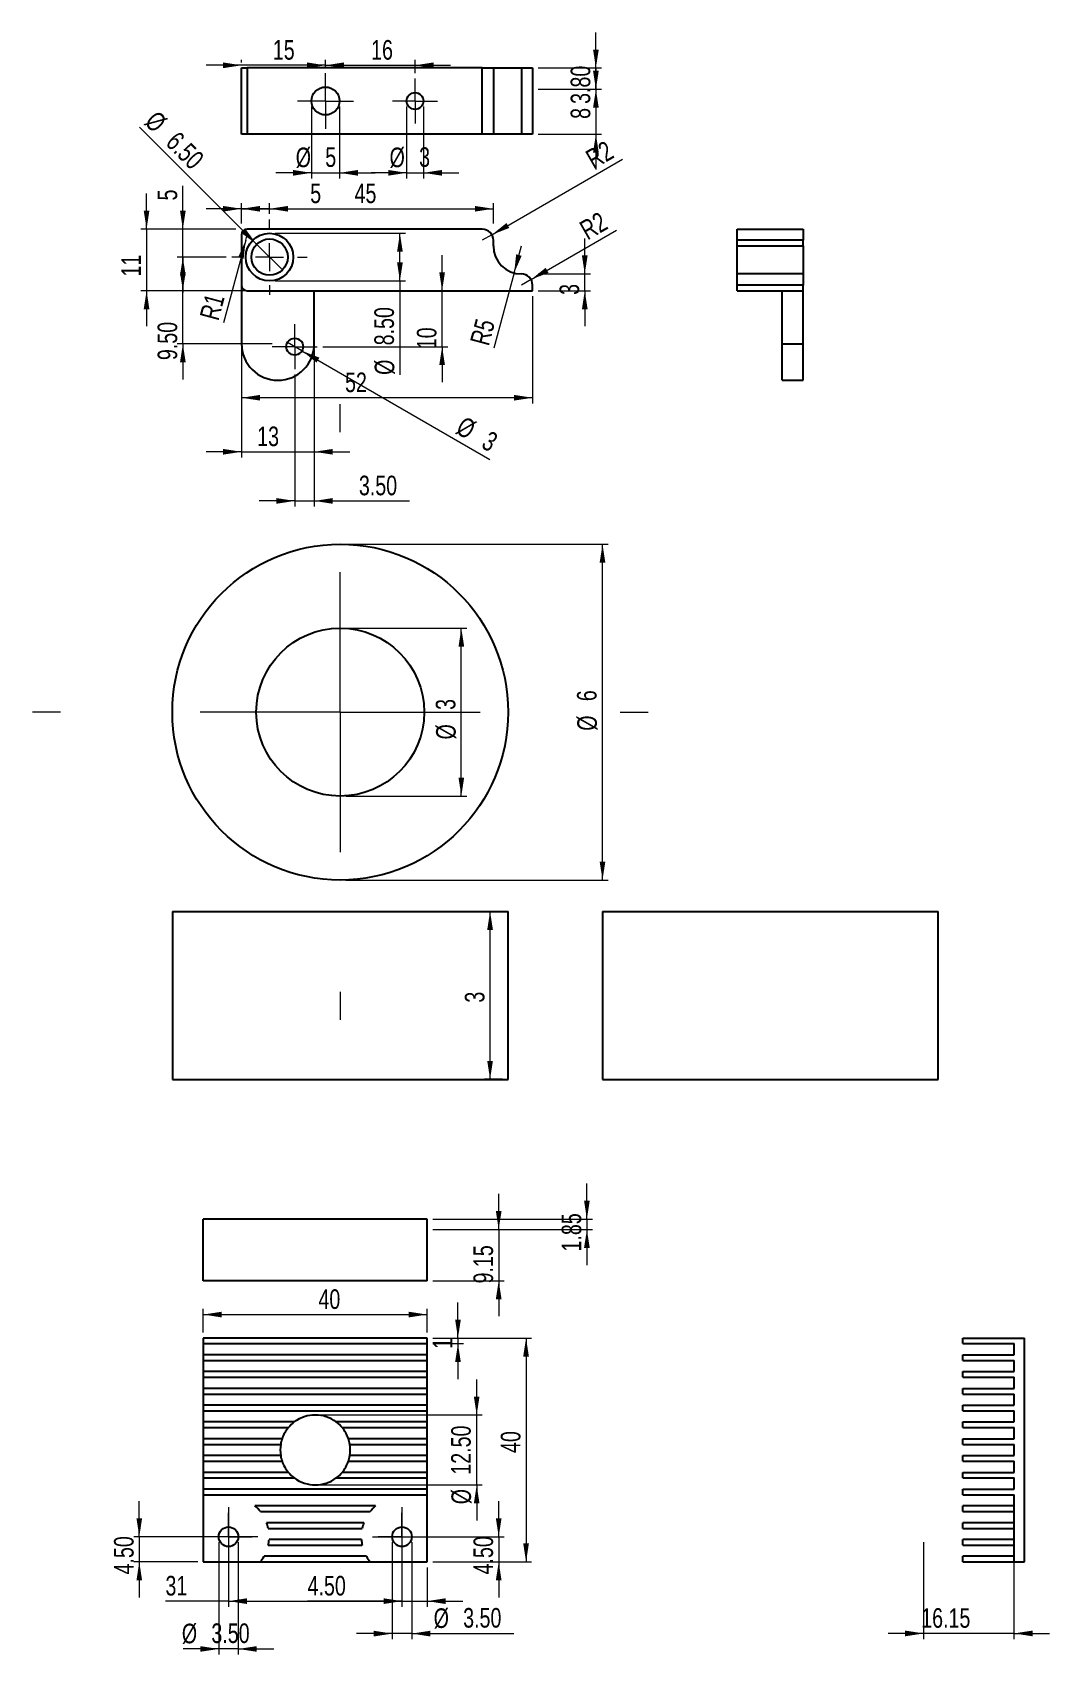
# Model space of a CAD drawing. Header units: millimetres. Extents: x -11 to 171, y 1 to 291.
import ezdxf

# ---------------------------------------------------------------- set-up
doc = ezdxf.new("R2010")
doc.units = ezdxf.units.MM
doc.styles.add('SLDTEXTSTYLE0', font='TXT', dxfattribs={"width": 0.75})
doc.dimstyles.new('SLDDIMSTYLE0', dxfattribs={"dimtxt": 3.5, "dimasz": 3.302, "dimexe": 0, "dimexo": 0.0625, "dimgap": 0.875, "dimtad": 1, "dimrnd": 1e-09, "dimzin": 12, "dimdsep": 46, "dimtxsty": 'SLDTEXTSTYLE0', "dimsah": 1, "dimcen": 0.09, "dimadec": 0, "dimazin": 3, "dimtfac": 1, "dimtofl": 0, "dimtmove": 0, "dimatfit": 3, "dimfxl": 0, "dimfrac": 2, "dimtolj": 1, "dimtzin": 12, "dimarcsym": 0})
doc.dimstyles.new('SLDDIMSTYLE1', dxfattribs={"dimtxt": 3.5, "dimasz": 3.302, "dimexe": 0, "dimexo": 0.0625, "dimgap": 0.875, "dimtad": 1, "dimrnd": 1e-09, "dimzin": 4, "dimdsep": 46, "dimtxsty": 'SLDTEXTSTYLE0', "dimsah": 1, "dimcen": 0.09, "dimadec": 0, "dimazin": 1, "dimtfac": 1, "dimtmove": 0, "dimatfit": 0, "dimfxl": 0, "dimfrac": 2, "dimtolj": 1, "dimtzin": 12, "dimarcsym": 0})
doc.dimstyles.new('SLDDIMSTYLE2', dxfattribs={"dimtxt": 3.5, "dimasz": 3.302, "dimexe": 0, "dimexo": 0.0625, "dimgap": 0.875, "dimtad": 1, "dimrnd": 1e-09, "dimzin": 12, "dimdsep": 46, "dimtxsty": 'SLDTEXTSTYLE0', "dimsah": 1, "dimcen": 0.09, "dimadec": 0, "dimazin": 3, "dimtfac": 1, "dimtmove": 0, "dimatfit": 0, "dimfxl": 0, "dimfrac": 2, "dimtolj": 1, "dimtzin": 12, "dimarcsym": 0})
doc.dimstyles.new('SLDDIMSTYLE3', dxfattribs={"dimtxt": 3.5, "dimasz": 3.302, "dimexe": 0, "dimexo": 0.0625, "dimgap": 0.875, "dimtad": 1, "dimrnd": 1e-09, "dimzin": 12, "dimdsep": 46, "dimtxsty": 'SLDTEXTSTYLE0', "dimblk1": 'NONE', "dimsah": 1, "dimcen": 0, "dimadec": 0, "dimazin": 3, "dimtfac": 1, "dimtmove": 0, "dimatfit": 3, "dimldrblk": 'NONE', "dimfxl": 0, "dimfrac": 2, "dimtolj": 1, "dimtzin": 12, "dimarcsym": 0})
doc.dimstyles.new('SLDDIMSTYLE4', dxfattribs={"dimtxt": 3.5, "dimasz": 3.302, "dimexe": 0, "dimexo": 0.0625, "dimgap": 0.875, "dimtad": 1, "dimrnd": 1e-09, "dimzin": 4, "dimdsep": 46, "dimtxsty": 'SLDTEXTSTYLE0', "dimblk1": 'NONE', "dimsah": 1, "dimcen": 0, "dimadec": 0, "dimazin": 1, "dimtfac": 1, "dimtmove": 0, "dimatfit": 3, "dimldrblk": 'NONE', "dimfxl": 0, "dimfrac": 2, "dimtolj": 1, "dimtzin": 12, "dimarcsym": 0})
doc.dimstyles.new('SLDDIMSTYLE5', dxfattribs={"dimtxt": 3.5, "dimasz": 3.302, "dimexe": 0, "dimexo": 0.0625, "dimgap": 0.875, "dimtad": 1, "dimrnd": 1e-09, "dimzin": 4, "dimdsep": 46, "dimtxsty": 'SLDTEXTSTYLE0', "dimsah": 1, "dimcen": 0.09, "dimadec": 0, "dimazin": 1, "dimtfac": 1, "dimtofl": 0, "dimtmove": 0, "dimatfit": 3, "dimfxl": 0, "dimfrac": 2, "dimtolj": 1, "dimtzin": 12, "dimarcsym": 0})
doc.dimstyles.new('SLDDIMSTYLE6', dxfattribs={"dimtxt": 3.5, "dimasz": 3.302, "dimexe": 0, "dimexo": 0.0625, "dimgap": 0.875, "dimtad": 1, "dimrnd": 1e-09, "dimzin": 12, "dimdsep": 46, "dimtxsty": 'SLDTEXTSTYLE0', "dimsah": 1, "dimcen": 0, "dimadec": 0, "dimazin": 3, "dimtfac": 1, "dimtofl": 0, "dimtmove": 0, "dimatfit": 3, "dimfxl": 0, "dimfrac": 2, "dimtolj": 1, "dimtzin": 12, "dimarcsym": 0})
doc.dimstyles.new('SLDDIMSTYLE7', dxfattribs={"dimtxt": 3.5, "dimasz": 3.302, "dimexe": 0, "dimexo": 0.0625, "dimgap": 0.875, "dimtad": 1, "dimlfac": 0.1, "dimrnd": 1e-09, "dimzin": 12, "dimdsep": 46, "dimtxsty": 'SLDTEXTSTYLE0', "dimsah": 1, "dimcen": 0.09, "dimadec": 0, "dimazin": 3, "dimtfac": 1, "dimtofl": 0, "dimtmove": 0, "dimatfit": 3, "dimfxl": 0, "dimfrac": 2, "dimtolj": 1, "dimtzin": 12, "dimarcsym": 0})

# ---------------------------------------------------------------- blocks, each defined once
blk = doc.blocks.new('_D')
at = {"color": 7, "linetype": 'Continuous', "lineweight": 18}
for p, q in [((19.44, 58.84), (19.44, 63.03)), ((19.44, 62.03), (59.44, 62.03)), ((59.44, 58.84), (59.44, 63.03))]:
    blk.add_line(p, q, dxfattribs=at)
for points in [[(19.44, 62.03), (22.74, 61.52), (22.74, 62.54)], [(59.44, 62.03), (56.14, 62.54), (56.14, 61.52)]]:
    blk.add_solid(points, dxfattribs=at)
at = {"color": 7, "linetype": 'Continuous', "lineweight": 18, "insert": (40.01, 66.54), "char_height": 3.5, "attachment_point": 1, "style": 'SLDTEXTSTYLE0'}
blk.add_mtext('40', dxfattribs=at)
blk = doc.blocks.new('_D_1')
at = {"color": 7, "linetype": 'Continuous', "lineweight": 18}
for p, q in [((60.44, 57.84), (78.11, 57.84)), ((77.11, 57.84), (77.11, 17.84)), ((60.44, 17.84), (78.11, 17.84))]:
    blk.add_line(p, q, dxfattribs=at)
for points in [[(77.11, 57.84), (76.6, 54.53), (77.62, 54.53)], [(77.11, 17.84), (77.62, 21.14), (76.6, 21.14)]]:
    blk.add_solid(points, dxfattribs=at)
at = {"color": 7, "linetype": 'Continuous', "lineweight": 18, "insert": (72.6, 37.3), "char_height": 3.5, "attachment_point": 1, "rotation": 90, "style": 'SLDTEXTSTYLE0'}
blk.add_mtext('40', dxfattribs=at)
blk = doc.blocks.new('_D_2')
at = {"color": 7, "linetype": 'Continuous', "lineweight": 18}
for p, q in [((68.29, 44.09), (68.29, 50.44)), ((40.44, 44.09), (69.29, 44.09)), ((68.29, 31.59), (68.29, 44.09)), ((40.44, 31.59), (69.29, 31.59)), ((68.29, 31.59), (68.29, 25.24))]:
    blk.add_line(p, q, dxfattribs=at)
for points in [[(68.29, 44.09), (68.79, 47.39), (67.78, 47.39)], [(68.29, 31.59), (67.78, 28.28), (68.79, 28.28)]]:
    blk.add_solid(points, dxfattribs=at)
at = {"color": 7, "linetype": 'Continuous', "lineweight": 18, "char_height": 3.5, "attachment_point": 1, "rotation": 90, "style": 'SLDTEXTSTYLE0'}
for s, insert in [('12.50', (63.72, 33.42)), ('%%c', (63.77, 28.14))]:
    blk.add_mtext(s, dxfattribs=dict(at, insert=insert))
blk = doc.blocks.new('_D_3')
at = {"color": 7, "linetype": 'Continuous', "lineweight": 18}
for p, q in [((64.94, 57.84), (64.94, 64.19)), ((60.44, 57.84), (65.94, 57.84)), ((60.44, 56.84), (65.94, 56.84)), ((64.94, 57.84), (64.94, 56.84)), ((64.94, 56.84), (64.94, 50.49))]:
    blk.add_line(p, q, dxfattribs=at)
for points in [[(64.94, 57.84), (65.45, 61.14), (64.43, 61.14)], [(64.94, 56.84), (64.43, 53.53), (65.45, 53.53)]]:
    blk.add_solid(points, dxfattribs=at)
at = {"color": 7, "linetype": 'Continuous', "lineweight": 18, "insert": (60.43, 55.91), "char_height": 3.5, "attachment_point": 1, "rotation": 90, "style": 'SLDTEXTSTYLE0'}
blk.add_mtext('1', dxfattribs=at)
blk = doc.blocks.new('_D_4')
at = {"color": 7, "linetype": 'Continuous', "lineweight": 18}
for p, q in [((53.19, 21.34), (53.19, 4.03)), ((56.69, 21.34), (56.69, 4.03)), ((53.19, 5.03), (46.84, 5.03)), ((56.69, 5.03), (53.19, 5.03)), ((56.69, 5.03), (74.93, 5.03))]:
    blk.add_line(p, q, dxfattribs=at)
for points in [[(53.19, 5.03), (49.89, 5.54), (49.89, 4.52)], [(56.69, 5.03), (59.99, 4.52), (59.99, 5.54)]]:
    blk.add_solid(points, dxfattribs=at)
at = {"color": 7, "linetype": 'Continuous', "lineweight": 18, "char_height": 3.5, "attachment_point": 1, "style": 'SLDTEXTSTYLE0'}
for s, insert in [('%%c', (60.6, 9.54)), ('3.50', (65.87, 9.6))]:
    blk.add_mtext(s, dxfattribs=dict(at, insert=insert))
blk = doc.blocks.new('_D_5')
at = {"color": 7, "linetype": 'Continuous', "lineweight": 18}
for p, q in [((22.19, 21.34), (22.19, 1.29)), ((25.69, 21.34), (25.69, 1.29)), ((22.19, 2.29), (15.84, 2.29)), ((25.69, 2.29), (22.19, 2.29)), ((25.69, 2.29), (32.04, 2.29))]:
    blk.add_line(p, q, dxfattribs=at)
for points in [[(22.19, 2.29), (18.89, 2.79), (18.89, 1.78)], [(25.69, 2.29), (28.99, 1.78), (28.99, 2.79)]]:
    blk.add_solid(points, dxfattribs=at)
at = {"color": 7, "linetype": 'Continuous', "lineweight": 18, "char_height": 3.5, "attachment_point": 1, "style": 'SLDTEXTSTYLE0'}
for s, insert in [('%%c', (15.6, 6.8)), ('3.50', (20.88, 6.85))]:
    blk.add_mtext(s, dxfattribs=dict(at, insert=insert))
blk = doc.blocks.new('_D_6')
at = {"color": 7, "linetype": 'Continuous', "lineweight": 18}
for p, q in [((23.94, 27.59), (23.94, 9.83)), ((54.94, 27.59), (54.94, 9.83)), ((23.94, 10.83), (12.67, 10.83)), ((23.94, 10.83), (54.94, 10.83))]:
    blk.add_line(p, q, dxfattribs=at)
for points in [[(23.94, 10.83), (27.24, 10.32), (27.24, 11.34)], [(54.94, 10.83), (51.64, 11.34), (51.64, 10.32)]]:
    blk.add_solid(points, dxfattribs=at)
at = {"color": 7, "linetype": 'Continuous', "lineweight": 18, "insert": (12.67, 15.34), "char_height": 3.5, "attachment_point": 1, "style": 'SLDTEXTSTYLE0'}
blk.add_mtext('31', dxfattribs=at)
blk = doc.blocks.new('_D_7')
at = {"color": 7, "linetype": 'Continuous', "lineweight": 18}
for p, q in [((54.94, 27.59), (54.94, 9.83)), ((59.44, 16.84), (59.44, 9.83)), ((54.94, 10.83), (38.07, 10.83)), ((54.94, 10.83), (59.44, 10.83)), ((59.44, 10.83), (65.79, 10.83))]:
    blk.add_line(p, q, dxfattribs=at)
for points in [[(54.94, 10.83), (51.64, 11.34), (51.64, 10.32)], [(59.44, 10.83), (62.74, 10.32), (62.74, 11.34)]]:
    blk.add_solid(points, dxfattribs=at)
at = {"color": 7, "linetype": 'Continuous', "lineweight": 18, "insert": (38.07, 15.34), "char_height": 3.5, "attachment_point": 1, "style": 'SLDTEXTSTYLE0'}
blk.add_mtext('4.50', dxfattribs=at)
blk = doc.blocks.new('_D_8')
at = {"color": 7, "linetype": 'Continuous', "lineweight": 18}
for p, q in [((72.22, 22.34), (72.22, 28.69)), ((49.69, 22.34), (73.22, 22.34)), ((72.22, 22.34), (72.22, 17.84)), ((60.44, 17.84), (73.22, 17.84)), ((72.22, 17.84), (72.22, 11.49))]:
    blk.add_line(p, q, dxfattribs=at)
for points in [[(72.22, 22.34), (72.73, 25.64), (71.71, 25.64)], [(72.22, 17.84), (71.71, 14.53), (72.73, 14.53)]]:
    blk.add_solid(points, dxfattribs=at)
at = {"color": 7, "linetype": 'Continuous', "lineweight": 18, "insert": (67.71, 15.6), "char_height": 3.5, "attachment_point": 1, "rotation": 90, "style": 'SLDTEXTSTYLE0'}
blk.add_mtext('4.50', dxfattribs=at)
blk = doc.blocks.new('_D_9')
at = {"color": 7, "linetype": 'Continuous', "lineweight": 18}
for p, q in [((8, 22.34), (8, 28.69)), ((29.19, 22.34), (7, 22.34)), ((8, 22.34), (8, 17.84)), ((18.44, 17.84), (7, 17.84)), ((8, 17.84), (8, 11.49))]:
    blk.add_line(p, q, dxfattribs=at)
for points in [[(8, 22.34), (8.5, 25.64), (7.49, 25.64)], [(8, 17.84), (7.49, 14.53), (8.5, 14.53)]]:
    blk.add_solid(points, dxfattribs=at)
at = {"color": 7, "linetype": 'Continuous', "lineweight": 18, "insert": (3.48, 15.6), "char_height": 3.5, "attachment_point": 1, "rotation": 90, "style": 'SLDTEXTSTYLE0'}
blk.add_mtext('4.50', dxfattribs=at)
blk = doc.blocks.new('SW_CENTERMARKSYMBOL_0')
at = {"color": 0, "linetype": 'Continuous', "lineweight": 0}
for p, q in [((0, 2.5), (0, 4.25)), ((-2.5, 0), (-4.25, 0)), ((0, 0), (-2.5, 0)), ((0, 0), (0, 2.5)), ((0, 0), (0, -2.5)), ((0, 0), (2.5, 0)), ((2.5, 0), (4.25, 0)), ((0, -2.5), (0, -4.25))]:
    blk.add_line(p, q, dxfattribs=at)
blk = doc.blocks.new('SW_CENTERMARKSYMBOL_1')
at = {"color": 0, "linetype": 'Continuous', "lineweight": 0}
for p, q in [((0, 2.5), (0, 4.25)), ((-2.5, 0), (-4.25, 0)), ((0, 0), (-2.5, 0)), ((0, 0), (0, 2.5)), ((0, 0), (0, -2.5)), ((0, 0), (2.5, 0)), ((2.5, 0), (4.25, 0)), ((0, -2.5), (0, -4.25))]:
    blk.add_line(p, q, dxfattribs=at)
blk = doc.blocks.new('_D_10')
at = {"color": 7, "linetype": 'Continuous', "lineweight": 18}
for p, q in [((87.98, 79.08), (87.98, 85.43)), ((60.44, 79.08), (88.98, 79.08)), ((87.98, 79.08), (87.98, 77.23)), ((60.44, 77.23), (88.98, 77.23)), ((87.98, 77.23), (87.98, 70.88))]:
    blk.add_line(p, q, dxfattribs=at)
for points in [[(87.98, 79.08), (88.49, 82.38), (87.47, 82.38)], [(87.98, 77.23), (87.47, 73.93), (88.49, 73.93)]]:
    blk.add_solid(points, dxfattribs=at)
at = {"color": 7, "linetype": 'Continuous', "lineweight": 18, "insert": (83.47, 73.3), "char_height": 3.5, "attachment_point": 1, "rotation": 90, "style": 'SLDTEXTSTYLE0'}
blk.add_mtext('1.85', dxfattribs=at)
blk = doc.blocks.new('_D_11')
at = {"color": 7, "linetype": 'Continuous', "lineweight": 18}
for p, q in [((72.22, 77.23), (72.22, 83.58)), ((60.44, 77.23), (73.22, 77.23)), ((72.22, 77.23), (72.22, 68.08)), ((60.44, 68.08), (73.22, 68.08)), ((72.22, 68.08), (72.22, 61.73))]:
    blk.add_line(p, q, dxfattribs=at)
for points in [[(72.22, 77.23), (72.73, 80.53), (71.71, 80.53)], [(72.22, 68.08), (71.71, 64.78), (72.73, 64.78)]]:
    blk.add_solid(points, dxfattribs=at)
at = {"color": 7, "linetype": 'Continuous', "lineweight": 18, "insert": (67.71, 67.59), "char_height": 3.5, "attachment_point": 1, "rotation": 90, "style": 'SLDTEXTSTYLE0'}
blk.add_mtext('9.15', dxfattribs=at)
blk = doc.blocks.new('_D_12')
at = {"color": 7, "linetype": 'Continuous', "lineweight": 18}
for p, q in [((148.15, 21.34), (148.15, 4.06)), ((164.3, 21.34), (164.3, 4.06)), ((148.15, 5.06), (141.8, 5.06)), ((164.3, 5.06), (148.15, 5.06)), ((164.3, 5.06), (170.65, 5.06))]:
    blk.add_line(p, q, dxfattribs=at)
for points in [[(148.15, 5.06), (144.85, 5.57), (144.85, 4.55)], [(164.3, 5.06), (167.61, 4.55), (167.61, 5.57)]]:
    blk.add_solid(points, dxfattribs=at)
at = {"color": 7, "linetype": 'Continuous', "lineweight": 18, "insert": (147.72, 9.57), "char_height": 3.5, "attachment_point": 1, "style": 'SLDTEXTSTYLE0'}
blk.add_mtext('16.15', dxfattribs=at)
blk = doc.blocks.new('_D_13')
at = {"color": 7, "linetype": 'Continuous', "lineweight": 18}
for p, q in [((26.27, 256.96), (26.27, 260.6)), ((26.27, 259.6), (71.27, 259.6)), ((71.27, 256.96), (71.27, 260.6))]:
    blk.add_line(p, q, dxfattribs=at)
for points in [[(26.27, 259.6), (29.57, 259.09), (29.57, 260.1)], [(71.27, 259.6), (67.97, 260.1), (67.97, 259.09)]]:
    blk.add_solid(points, dxfattribs=at)
at = {"color": 7, "linetype": 'Continuous', "lineweight": 18, "insert": (46.46, 264.11), "char_height": 3.5, "attachment_point": 1, "style": 'SLDTEXTSTYLE0'}
blk.add_mtext('45', dxfattribs=at)
blk = doc.blocks.new('_D_14')
at = {"color": 7, "linetype": 'Continuous', "lineweight": 18}
for p, q in [((9.3, 255.96), (9.3, 262.31)), ((21.18, 255.96), (8.3, 255.96)), ((9.3, 255.96), (9.3, 244.96)), ((25.27, 244.96), (8.3, 244.96)), ((9.3, 244.96), (9.3, 238.61))]:
    blk.add_line(p, q, dxfattribs=at)
for points in [[(9.3, 255.96), (9.8, 259.26), (8.79, 259.26)], [(9.3, 244.96), (8.79, 241.66), (9.8, 241.66)]]:
    blk.add_solid(points, dxfattribs=at)
at = {"color": 7, "linetype": 'Continuous', "lineweight": 18, "insert": (4.78, 247.5), "char_height": 3.5, "attachment_point": 1, "rotation": 90, "style": 'SLDTEXTSTYLE0'}
blk.add_mtext('11', dxfattribs=at)
blk = doc.blocks.new('_D_15')
at = {"color": 7, "linetype": 'Continuous', "lineweight": 18}
for p, q in [((87.6, 247.96), (87.6, 254.31)), ((79.27, 247.96), (88.6, 247.96)), ((87.6, 244.96), (87.6, 247.96)), ((79.27, 244.96), (88.6, 244.96)), ((87.6, 244.96), (87.6, 238.61))]:
    blk.add_line(p, q, dxfattribs=at)
for points in [[(87.6, 247.96), (88.11, 251.26), (87.09, 251.26)], [(87.6, 244.96), (87.09, 241.66), (88.11, 241.66)]]:
    blk.add_solid(points, dxfattribs=at)
at = {"color": 7, "linetype": 'Continuous', "lineweight": 18, "insert": (83.09, 244.21), "char_height": 3.5, "attachment_point": 1, "rotation": 90, "style": 'SLDTEXTSTYLE0'}
blk.add_mtext('3', dxfattribs=at)
blk = doc.blocks.new('_D_16')
at = {"color": 7, "linetype": 'Continuous', "lineweight": 18}
for p, q in [((26.27, 243.96), (26.27, 224.83)), ((78.27, 243.96), (78.27, 224.83)), ((78.27, 225.83), (26.27, 225.83))]:
    blk.add_line(p, q, dxfattribs=at)
for points in [[(26.27, 225.83), (29.57, 225.33), (29.57, 226.34)], [(78.27, 225.83), (74.97, 226.34), (74.97, 225.33)]]:
    blk.add_solid(points, dxfattribs=at)
at = {"color": 7, "linetype": 'Continuous', "lineweight": 18, "insert": (44.76, 230.34), "char_height": 3.5, "attachment_point": 1, "style": 'SLDTEXTSTYLE0'}
blk.add_mtext('52', dxfattribs=at)
blk = doc.blocks.new('_D_17')
at = {"color": 7, "linetype": 'Continuous', "lineweight": 18}
for p, q in [((26.27, 234.46), (26.27, 215.18)), ((39.27, 234.46), (39.27, 215.18)), ((26.27, 216.18), (19.92, 216.18)), ((26.27, 216.18), (39.27, 216.18)), ((39.27, 216.18), (45.62, 216.18))]:
    blk.add_line(p, q, dxfattribs=at)
for points in [[(26.27, 216.18), (22.97, 216.69), (22.97, 215.67)], [(39.27, 216.18), (42.57, 215.67), (42.57, 216.69)]]:
    blk.add_solid(points, dxfattribs=at)
at = {"color": 7, "linetype": 'Continuous', "lineweight": 18, "insert": (29.06, 220.69), "char_height": 3.5, "attachment_point": 1, "style": 'SLDTEXTSTYLE0'}
blk.add_mtext('13', dxfattribs=at)
blk = doc.blocks.new('_D_18')
at = {"color": 7, "linetype": 'Continuous', "lineweight": 18}
for p, q in [((15.78, 244.96), (15.78, 251.31)), ((38.27, 244.96), (14.78, 244.96)), ((15.78, 235.46), (15.78, 244.96)), ((31.77, 235.46), (14.78, 235.46)), ((15.78, 235.46), (15.78, 229.11))]:
    blk.add_line(p, q, dxfattribs=at)
for points in [[(15.78, 244.96), (16.29, 248.26), (15.27, 248.26)], [(15.78, 235.46), (15.27, 232.16), (16.29, 232.16)]]:
    blk.add_solid(points, dxfattribs=at)
at = {"color": 7, "linetype": 'Continuous', "lineweight": 18, "insert": (11.27, 232.56), "char_height": 3.5, "attachment_point": 1, "rotation": 90, "style": 'SLDTEXTSTYLE0'}
blk.add_mtext('9.50', dxfattribs=at)
blk = doc.blocks.new('_D_19')
at = {"color": 7, "linetype": 'Continuous', "lineweight": 18}
for q in [(34.47, 235.71), (70.64, 214.82)]:
    blk.add_line((37.07, 234.21), q, dxfattribs=at)
blk.add_solid([(37.07, 234.21), (39.67, 232.12), (40.18, 233)], dxfattribs=at)
at = {"color": 7, "linetype": 'Continuous', "lineweight": 18, "char_height": 3.5, "attachment_point": 1, "rotation": 330, "style": 'SLDTEXTSTYLE0'}
for s, insert in [('%%c', (66.08, 222.66)), ('3', (70.68, 220.06))]:
    blk.add_mtext(s, dxfattribs=dict(at, insert=insert))
blk = doc.blocks.new('_NONE')
blk = doc.blocks.new('_D_20')
at = {"color": 7, "linetype": 'Continuous', "lineweight": 18}
for p, q in [((39.27, 234.46), (39.27, 206.4)), ((35.77, 229.96), (35.77, 206.4)), ((35.77, 207.4), (29.42, 207.4)), ((35.77, 207.4), (39.27, 207.4)), ((39.27, 207.4), (56.29, 207.4))]:
    blk.add_line(p, q, dxfattribs=at)
for points in [[(35.77, 207.4), (32.47, 207.91), (32.47, 206.89)], [(39.27, 207.4), (42.57, 206.89), (42.57, 207.91)]]:
    blk.add_solid(points, dxfattribs=at)
at = {"color": 7, "linetype": 'Continuous', "lineweight": 18, "insert": (47.24, 211.91), "char_height": 3.5, "attachment_point": 1, "style": 'SLDTEXTSTYLE0'}
blk.add_mtext('3.50', dxfattribs=at)
blk = doc.blocks.new('_D_21')
at = {"color": 7, "linetype": 'Continuous', "lineweight": 18}
for p, q in [((62.11, 244.96), (62.11, 251.31)), ((62.11, 234.96), (62.11, 244.96)), ((40.77, 234.96), (63.11, 234.96)), ((62.11, 234.96), (62.11, 228.61))]:
    blk.add_line(p, q, dxfattribs=at)
for points in [[(62.11, 244.96), (62.62, 248.26), (61.6, 248.26)], [(62.11, 234.96), (61.6, 231.66), (62.62, 231.66)]]:
    blk.add_solid(points, dxfattribs=at)
at = {"color": 7, "linetype": 'Continuous', "lineweight": 18, "insert": (57.6, 234.5), "char_height": 3.5, "attachment_point": 1, "rotation": 90, "style": 'SLDTEXTSTYLE0'}
blk.add_mtext('10', dxfattribs=at)
blk = doc.blocks.new('_D_22')
at = {"color": 7, "linetype": 'Continuous', "lineweight": 18}
for q in [(8.04, 274.18), (33.57, 248.66)]:
    blk.add_line((28.97, 253.26), q, dxfattribs=at)
blk.add_solid([(28.97, 253.26), (27, 255.95), (26.28, 255.23)], dxfattribs=at)
at = {"color": 7, "linetype": 'Continuous', "lineweight": 18, "char_height": 3.5, "attachment_point": 1, "rotation": 315, "style": 'SLDTEXTSTYLE0'}
for s, insert in [('%%c', (11.22, 277.36)), ('6.50', (14.99, 273.67))]:
    blk.add_mtext(s, dxfattribs=dict(at, insert=insert))
blk = doc.blocks.new('_D_23')
at = {"color": 7, "linetype": 'Continuous', "lineweight": 18}
for p, q in [((15.78, 255.96), (15.78, 263.67)), ((25.27, 255.96), (14.78, 255.96)), ((15.78, 250.96), (15.78, 255.96)), ((23.52, 250.96), (14.78, 250.96)), ((15.78, 250.96), (15.78, 244.61))]:
    blk.add_line(p, q, dxfattribs=at)
for points in [[(15.78, 255.96), (16.29, 259.26), (15.27, 259.26)], [(15.78, 250.96), (15.27, 247.66), (16.29, 247.66)]]:
    blk.add_solid(points, dxfattribs=at)
at = {"color": 7, "linetype": 'Continuous', "lineweight": 18, "insert": (11.27, 261.08), "char_height": 3.5, "attachment_point": 1, "rotation": 90, "style": 'SLDTEXTSTYLE0'}
blk.add_mtext('5', dxfattribs=at)
blk = doc.blocks.new('_D_24')
at = {"color": 7, "linetype": 'Continuous', "lineweight": 18}
for p, q in [((26.27, 259.6), (19.92, 259.6)), ((26.27, 256.96), (26.27, 260.6)), ((31.27, 259.6), (26.27, 259.6)), ((31.27, 258.71), (31.27, 260.6)), ((31.27, 259.6), (41.13, 259.6))]:
    blk.add_line(p, q, dxfattribs=at)
for points in [[(26.27, 259.6), (22.97, 260.1), (22.97, 259.09)], [(31.27, 259.6), (34.57, 259.09), (34.57, 260.1)]]:
    blk.add_solid(points, dxfattribs=at)
at = {"color": 7, "linetype": 'Continuous', "lineweight": 18, "insert": (38.54, 264.11), "char_height": 3.5, "attachment_point": 1, "style": 'SLDTEXTSTYLE0'}
blk.add_mtext('5', dxfattribs=at)
blk = doc.blocks.new('_D_25')
at = {"color": 7, "linetype": 'Continuous', "lineweight": 18}
for p, q in [((32.27, 255.21), (55.57, 255.21)), ((54.57, 246.71), (54.57, 255.21)), ((32.27, 246.71), (55.57, 246.71)), ((54.57, 246.71), (54.57, 229.92))]:
    blk.add_line(p, q, dxfattribs=at)
for points in [[(54.57, 255.21), (54.06, 251.91), (55.08, 251.91)], [(54.57, 246.71), (55.08, 250.01), (54.06, 250.01)]]:
    blk.add_solid(points, dxfattribs=at)
at = {"color": 7, "linetype": 'Continuous', "lineweight": 18, "char_height": 3.5, "attachment_point": 1, "rotation": 90, "style": 'SLDTEXTSTYLE0'}
for s, insert in [('8.50', (50, 235.2)), ('%%c', (50.06, 229.92))]:
    blk.add_mtext(s, dxfattribs=dict(at, insert=insert))
blk = doc.blocks.new('_D_26')
at = {"color": 7, "linetype": 'Continuous', "lineweight": 18}
for q in [(23.05, 239.2), (27.27, 254.96)]:
    blk.add_line((27.01, 253.99), q, dxfattribs=at)
blk.add_solid([(27.01, 253.99), (25.67, 250.94), (26.65, 250.67)], dxfattribs=at)
at = {"color": 7, "linetype": 'Continuous', "lineweight": 18, "insert": (18.74, 240.35), "char_height": 3.5, "attachment_point": 1, "rotation": 75, "style": 'SLDTEXTSTYLE0'}
blk.add_mtext('R1', dxfattribs=at)
blk = doc.blocks.new('_D_27')
at = {"color": 7, "linetype": 'Continuous', "lineweight": 18}
for q in [(94.37, 268.45), (69.27, 253.96)]:
    blk.add_line((71, 254.96), q, dxfattribs=at)
blk.add_solid([(71, 254.96), (74.12, 256.17), (73.61, 257.05)], dxfattribs=at)
at = {"color": 7, "linetype": 'Continuous', "lineweight": 18, "insert": (87.43, 269.64), "char_height": 3.5, "attachment_point": 1, "rotation": 30, "style": 'SLDTEXTSTYLE0'}
blk.add_mtext('R2', dxfattribs=at)
blk = doc.blocks.new('_D_28')
at = {"color": 7, "linetype": 'Continuous', "lineweight": 18}
for q in [(76.27, 252.96), (71.37, 234.69)]:
    blk.add_line((74.98, 248.13), q, dxfattribs=at)
blk.add_solid([(74.98, 248.13), (76.32, 251.19), (75.34, 251.45)], dxfattribs=at)
at = {"color": 7, "linetype": 'Continuous', "lineweight": 18, "insert": (67.05, 235.85), "char_height": 3.5, "attachment_point": 1, "rotation": 75, "style": 'SLDTEXTSTYLE0'}
blk.add_mtext('R5', dxfattribs=at)
blk = doc.blocks.new('_D_29')
at = {"color": 7, "linetype": 'Continuous', "lineweight": 18}
for q in [(93.27, 255.78), (76.27, 245.96)]:
    blk.add_line((78, 246.96), q, dxfattribs=at)
blk.add_solid([(78, 246.96), (81.12, 248.17), (80.61, 249.05)], dxfattribs=at)
at = {"color": 7, "linetype": 'Continuous', "lineweight": 18, "insert": (86.34, 256.94), "char_height": 3.5, "attachment_point": 1, "rotation": 30, "style": 'SLDTEXTSTYLE0'}
blk.add_mtext('R2', dxfattribs=at)
blk = doc.blocks.new('SW_CENTERMARKSYMBOL_2')
at = {"color": 0, "linetype": 'Continuous', "lineweight": 0}
for p, q in [((0, 5), (0, 6.75)), ((-5, 0), (-6.75, 0)), ((0, 0), (-2.5, 0)), ((0, 0), (0, 2.5)), ((0, 0), (0, -2.5)), ((0, 0), (2.5, 0)), ((5, 0), (6.75, 0)), ((0, -5), (0, -6.75))]:
    blk.add_line(p, q, dxfattribs=at)
blk = doc.blocks.new('SW_CENTERMARKSYMBOL_3')
at = {"color": 0, "linetype": 'Continuous', "lineweight": 0}
for p, q in [((0, 2.5), (0, 4)), ((-2.5, 0), (-4, 0)), ((0, 0), (-2.5, 0)), ((0, 0), (0, 2.5)), ((0, 0), (0, -2.5)), ((0, 0), (2.5, 0)), ((2.5, 0), (4, 0)), ((0, -2.5), (0, -4))]:
    blk.add_line(p, q, dxfattribs=at)
blk = doc.blocks.new('_D_30')
at = {"color": 7, "linetype": 'Continuous', "lineweight": 18}
for p, q in [((89.59, 284.75), (89.59, 291.1)), ((79.27, 284.75), (90.59, 284.75)), ((89.59, 284.75), (89.59, 280.95)), ((79.27, 280.95), (90.59, 280.95)), ((89.59, 280.95), (89.59, 274.6))]:
    blk.add_line(p, q, dxfattribs=at)
for points in [[(89.59, 284.75), (90.1, 288.05), (89.08, 288.05)], [(89.59, 280.95), (89.08, 277.65), (90.1, 277.65)]]:
    blk.add_solid(points, dxfattribs=at)
at = {"color": 7, "linetype": 'Continuous', "lineweight": 18, "insert": (85.08, 278.33), "char_height": 3.5, "attachment_point": 1, "rotation": 90, "style": 'SLDTEXTSTYLE0'}
blk.add_mtext('3.80', dxfattribs=at)
blk = doc.blocks.new('_D_31')
at = {"color": 7, "linetype": 'Continuous', "lineweight": 18}
for p, q in [((89.59, 280.95), (89.59, 287.3)), ((79.27, 280.95), (90.59, 280.95)), ((89.59, 280.95), (89.59, 272.95)), ((79.27, 272.95), (90.59, 272.95)), ((89.59, 272.95), (89.59, 266.6))]:
    blk.add_line(p, q, dxfattribs=at)
for points in [[(89.59, 280.95), (90.1, 284.25), (89.08, 284.25)], [(89.59, 272.95), (89.08, 269.65), (90.1, 269.65)]]:
    blk.add_solid(points, dxfattribs=at)
at = {"color": 7, "linetype": 'Continuous', "lineweight": 18, "insert": (85.08, 275.66), "char_height": 3.5, "attachment_point": 1, "rotation": 90, "style": 'SLDTEXTSTYLE0'}
blk.add_mtext('8', dxfattribs=at)
blk = doc.blocks.new('_D_32')
at = {"color": 7, "linetype": 'Continuous', "lineweight": 18}
for p, q in [((26.27, 285.23), (19.92, 285.23)), ((26.27, 285.75), (26.27, 286.23)), ((41.27, 285.23), (26.27, 285.23)), ((41.27, 284.85), (41.27, 286.23)), ((41.27, 285.23), (47.62, 285.23))]:
    blk.add_line(p, q, dxfattribs=at)
for points in [[(26.27, 285.23), (22.97, 285.74), (22.97, 284.72)], [(41.27, 285.23), (44.57, 284.72), (44.57, 285.74)]]:
    blk.add_solid(points, dxfattribs=at)
at = {"color": 7, "linetype": 'Continuous', "lineweight": 18, "insert": (31.86, 289.74), "char_height": 3.5, "attachment_point": 1, "style": 'SLDTEXTSTYLE0'}
blk.add_mtext('15', dxfattribs=at)
blk = doc.blocks.new('_D_33')
at = {"color": 7, "linetype": 'Continuous', "lineweight": 18}
for p, q in [((41.27, 285.23), (34.92, 285.23)), ((41.27, 284.85), (41.27, 286.23)), ((41.27, 285.23), (57.27, 285.23)), ((57.27, 283.85), (57.27, 286.23)), ((57.27, 285.23), (63.62, 285.23))]:
    blk.add_line(p, q, dxfattribs=at)
for points in [[(41.27, 285.23), (37.97, 285.74), (37.97, 284.72)], [(57.27, 285.23), (60.57, 284.72), (60.57, 285.74)]]:
    blk.add_solid(points, dxfattribs=at)
at = {"color": 7, "linetype": 'Continuous', "lineweight": 18, "insert": (49.42, 289.74), "char_height": 3.5, "attachment_point": 1, "style": 'SLDTEXTSTYLE0'}
blk.add_mtext('16', dxfattribs=at)
blk = doc.blocks.new('_D_34')
at = {"color": 7, "linetype": 'Continuous', "lineweight": 18}
for p, q in [((38.77, 277.85), (38.77, 265.02)), ((43.77, 277.85), (43.77, 265.02)), ((38.77, 266.02), (32.42, 266.02)), ((38.77, 266.02), (43.77, 266.02)), ((43.77, 266.02), (50.12, 266.02))]:
    blk.add_line(p, q, dxfattribs=at)
for points in [[(38.77, 266.02), (35.47, 266.53), (35.47, 265.51)], [(43.77, 266.02), (47.07, 265.51), (47.07, 266.53)]]:
    blk.add_solid(points, dxfattribs=at)
at = {"color": 7, "linetype": 'Continuous', "lineweight": 18, "char_height": 3.5, "attachment_point": 1, "style": 'SLDTEXTSTYLE0'}
for s, insert in [('%%c', (35.95, 270.53)), ('5', (41.23, 270.58))]:
    blk.add_mtext(s, dxfattribs=dict(at, insert=insert))
blk = doc.blocks.new('_D_35')
at = {"color": 7, "linetype": 'Continuous', "lineweight": 18}
for p, q in [((55.77, 277.85), (55.77, 265.02)), ((58.77, 277.85), (58.77, 265.02)), ((55.77, 266.02), (49.42, 266.02)), ((55.77, 266.02), (58.77, 266.02)), ((58.77, 266.02), (65.12, 266.02))]:
    blk.add_line(p, q, dxfattribs=at)
for points in [[(55.77, 266.02), (52.47, 266.53), (52.47, 265.51)], [(58.77, 266.02), (62.07, 265.51), (62.07, 266.53)]]:
    blk.add_solid(points, dxfattribs=at)
at = {"color": 7, "linetype": 'Continuous', "lineweight": 18, "char_height": 3.5, "attachment_point": 1, "style": 'SLDTEXTSTYLE0'}
for s, insert in [('%%c', (52.72, 270.53)), ('3', (58, 270.58))]:
    blk.add_mtext(s, dxfattribs=dict(at, insert=insert))
blk = doc.blocks.new('SW_CENTERMARKSYMBOL_4')
at = {"color": 0, "linetype": 'Continuous', "lineweight": 0}
for p, q in [((0, 2.5), (0, 4)), ((-2.5, 0), (-4, 0)), ((0, 0), (-2.5, 0)), ((0, 0), (0, 2.5)), ((0, 0), (0, -2.5)), ((0, 0), (2.5, 0)), ((2.5, 0), (4, 0)), ((0, -2.5), (0, -4))]:
    blk.add_line(p, q, dxfattribs=at)
blk = doc.blocks.new('SW_CENTERMARKSYMBOL_5')
at = {"color": 0, "linetype": 'Continuous', "lineweight": 0}
for p, q in [((0, 2.5), (0, 5)), ((-2.5, 0), (-5, 0)), ((0, 0), (-2.5, 0)), ((0, 0), (0, 2.5)), ((0, 0), (0, -2.5)), ((0, 0), (2.5, 0)), ((2.5, 0), (5, 0)), ((0, -2.5), (0, -5))]:
    blk.add_line(p, q, dxfattribs=at)
blk = doc.blocks.new('_D_36')
at = {"color": 7, "linetype": 'Continuous', "lineweight": 18}
for p, q in [((72.9, 134.06), (69.68, 134.06)), ((70.68, 104.06), (70.68, 134.06)), ((72.9, 104.06), (69.68, 104.06))]:
    blk.add_line(p, q, dxfattribs=at)
for points in [[(70.68, 134.06), (70.17, 130.75), (71.19, 130.75)], [(70.68, 104.06), (71.19, 107.36), (70.17, 107.36)]]:
    blk.add_solid(points, dxfattribs=at)
at = {"color": 7, "linetype": 'Continuous', "lineweight": 18, "insert": (66.17, 117.76), "char_height": 3.5, "attachment_point": 1, "rotation": 90, "style": 'SLDTEXTSTYLE0'}
blk.add_mtext('3', dxfattribs=at)
blk = doc.blocks.new('_D_37')
at = {"color": 7, "linetype": 'Continuous', "lineweight": 18}
for p, q in [((44.9, 199.67), (91.77, 199.67)), ((90.77, 139.67), (90.77, 199.67)), ((44.9, 139.67), (91.77, 139.67))]:
    blk.add_line(p, q, dxfattribs=at)
for points in [[(90.77, 199.67), (90.26, 196.37), (91.28, 196.37)], [(90.77, 139.67), (91.28, 142.97), (90.26, 142.97)]]:
    blk.add_solid(points, dxfattribs=at)
at = {"color": 7, "linetype": 'Continuous', "lineweight": 18, "char_height": 3.5, "attachment_point": 1, "rotation": 90, "style": 'SLDTEXTSTYLE0'}
for s, insert in [('6', (86.21, 171.62)), ('%%c', (86.26, 166.34))]:
    blk.add_mtext(s, dxfattribs=dict(at, insert=insert))
blk = doc.blocks.new('_D_38')
at = {"color": 7, "linetype": 'Continuous', "lineweight": 18}
for p, q in [((44.9, 184.67), (66.54, 184.67)), ((65.54, 154.67), (65.54, 184.67)), ((44.9, 154.67), (66.54, 154.67))]:
    blk.add_line(p, q, dxfattribs=at)
for points in [[(65.54, 184.67), (65.04, 181.37), (66.05, 181.37)], [(65.54, 154.67), (66.05, 157.97), (65.04, 157.97)]]:
    blk.add_solid(points, dxfattribs=at)
at = {"color": 7, "linetype": 'Continuous', "lineweight": 18, "char_height": 3.5, "attachment_point": 1, "rotation": 90, "style": 'SLDTEXTSTYLE0'}
for s, insert in [('3', (60.98, 170.06)), ('%%c', (61.03, 164.78))]:
    blk.add_mtext(s, dxfattribs=dict(at, insert=insert))
blk = doc.blocks.new('SW_CENTERMARKSYMBOL_6')
at = {"color": 0, "linetype": 'Continuous', "lineweight": 0}
for p, q in [((0, 50), (0, 55)), ((0, 0), (0, 25)), ((-50, 0), (-55, 0)), ((0, 0), (-25, 0)), ((0, 0), (0, -25)), ((0, 0), (25, 0)), ((50, 0), (55, 0)), ((0, -50), (0, -55))]:
    blk.add_line(p, q, dxfattribs=at)

msp = doc.modelspace()

# ---------------------------------------------------------------- linework, layer by layer
at = {"color": 7, "linetype": 'Continuous', "lineweight": 25}
for p, q in [((26.27, 272.951), (26.27, 284.751)), ((26.27, 284.751), (27.27, 284.751)), ((27.27, 284.751), (27.27, 272.951)), ((69.27, 284.751), (27.27, 284.751)), ((69.27, 272.951), (69.27, 284.751)), ((69.27, 284.751), (71.27, 284.751)), ((71.27, 284.751), (71.27, 272.951)), ((71.27, 284.751), (76.27, 284.751)), ((76.27, 284.751), (76.27, 272.951)), ((76.27, 284.751), (78.27, 284.751)), ((78.27, 284.751), (78.27, 272.951)), ((27.27, 272.951), (26.27, 272.951)), ((69.27, 272.951), (27.27, 272.951)), ((71.27, 272.951), (69.27, 272.951)), ((76.27, 272.951), (71.27, 272.951)), ((78.27, 272.951), (76.27, 272.951)), ((69.27, 255.959), (27.27, 255.959)), ((114.85, 255.959), (126.65, 255.959)), ((114.85, 253.959), (114.85, 255.959)), ((126.65, 255.959), (126.65, 253.959)), ((26.27, 254.959), (26.27, 245.959)), ((71.27, 252.959), (71.27, 253.959)), ((126.65, 253.959), (114.85, 253.959)), ((114.85, 252.959), (114.85, 253.959)), ((114.85, 252.959), (126.65, 252.959)), ((114.85, 247.959), (114.85, 252.959)), ((126.65, 252.959), (126.65, 253.959)), ((126.65, 252.959), (126.65, 247.959)), ((126.65, 247.959), (114.85, 247.959)), ((114.85, 245.959), (114.85, 247.959)), ((126.65, 247.959), (126.65, 245.959)), ((26.27, 245.959), (26.27, 235.459)), ((27.27, 244.959), (78.27, 244.959)), ((39.27, 235.459), (39.27, 244.959)), ((78.27, 244.959), (78.27, 245.959)), ((126.65, 245.959), (114.85, 245.959)), ((114.85, 244.959), (114.85, 245.959)), ((114.85, 244.959), (126.65, 244.959)), ((122.85, 235.459), (122.85, 244.959)), ((126.65, 244.959), (126.65, 245.959)), ((126.65, 235.459), (126.65, 244.959)), ((122.85, 228.959), (122.85, 235.459)), ((122.85, 235.459), (126.65, 235.459)), ((126.65, 228.959), (126.65, 235.459)), ((122.85, 228.959), (126.65, 228.959)), ((13.903, 134.056), (13.903, 104.056)), ((13.903, 134.056), (43.903, 134.056)), ((43.903, 134.056), (73.903, 134.056)), ((73.903, 104.056), (73.903, 134.056)), ((90.75, 134.056), (90.75, 104.056)), ((90.75, 134.056), (150.75, 134.056)), ((150.75, 104.056), (150.75, 134.056)), ((13.903, 104.056), (43.903, 104.056)), ((43.903, 104.056), (73.903, 104.056)), ((90.75, 104.056), (150.75, 104.056)), ((59.439, 79.079), (19.439, 79.079)), ((19.439, 68.079), (19.439, 79.079)), ((59.439, 68.079), (59.439, 79.079)), ((59.439, 68.079), (19.439, 68.079)), ((59.439, 57.836), (19.439, 57.836)), ((19.439, 57.836), (19.439, 56.836)), ((19.439, 56.836), (59.439, 56.836)), ((19.439, 56.836), (19.439, 54.836)), ((59.439, 56.836), (59.439, 57.836)), ((59.439, 54.836), (59.439, 56.836)), ((155.155, 56.836), (155.155, 57.836)), ((155.155, 57.836), (166.155, 57.836)), ((155.155, 56.836), (164.305, 56.836)), ((164.305, 54.836), (164.305, 56.836)), ((166.155, 17.836), (166.155, 57.836)), ((59.439, 54.836), (19.439, 54.836)), ((19.439, 54.836), (19.439, 53.836)), ((19.439, 53.836), (59.439, 53.836)), ((19.439, 53.836), (19.439, 51.836)), ((59.439, 53.836), (59.439, 54.836)), ((59.439, 51.836), (59.439, 53.836)), ((155.155, 53.836), (155.155, 54.836)), ((155.155, 54.836), (164.305, 54.836)), ((155.155, 53.836), (164.305, 53.836)), ((164.305, 51.836), (164.305, 53.836)), ((59.439, 51.836), (19.439, 51.836)), ((19.439, 51.836), (19.439, 50.836)), ((19.439, 50.836), (59.439, 50.836)), ((19.439, 50.836), (19.439, 48.836)), ((59.439, 50.836), (59.439, 51.836)), ((59.439, 48.836), (59.439, 50.836)), ((155.155, 50.836), (155.155, 51.836)), ((155.155, 51.836), (164.305, 51.836)), ((155.155, 50.836), (164.305, 50.836)), ((164.305, 48.836), (164.305, 50.836)), ((59.439, 48.836), (19.439, 48.836)), ((19.439, 48.836), (19.439, 47.836)), ((19.439, 47.836), (59.439, 47.836)), ((19.439, 47.836), (19.439, 45.836)), ((59.439, 47.836), (59.439, 48.836)), ((59.439, 45.836), (59.439, 47.836)), ((155.155, 47.836), (155.155, 48.836)), ((155.155, 48.836), (164.305, 48.836)), ((155.155, 47.836), (164.305, 47.836)), ((164.305, 45.836), (164.305, 47.836)), ((59.439, 45.836), (19.439, 45.836)), ((19.439, 45.836), (19.439, 44.836)), ((19.439, 44.836), (59.439, 44.836)), ((19.439, 44.836), (19.439, 42.836)), ((59.439, 44.836), (59.439, 45.836)), ((59.439, 42.836), (59.439, 44.836)), ((155.155, 44.836), (155.155, 45.836)), ((155.155, 45.836), (164.305, 45.836)), ((155.155, 44.836), (164.305, 44.836)), ((164.305, 42.836), (164.305, 44.836)), ((35.689, 42.836), (19.439, 42.836)), ((19.439, 42.836), (19.439, 41.836)), ((19.439, 41.836), (34.637, 41.836)), ((19.439, 41.836), (19.439, 39.836)), ((59.439, 42.836), (43.189, 42.836)), ((44.242, 41.836), (59.439, 41.836)), ((59.439, 41.836), (59.439, 42.836)), ((59.439, 39.836), (59.439, 41.836)), ((155.155, 41.836), (155.155, 42.836)), ((155.155, 42.836), (164.305, 42.836)), ((155.155, 41.836), (164.305, 41.836)), ((164.305, 39.836), (164.305, 41.836)), ((33.518, 39.836), (19.439, 39.836)), ((19.439, 39.836), (19.439, 38.836)), ((19.439, 38.836), (33.27, 38.836)), ((19.439, 38.836), (19.439, 36.836)), ((59.439, 39.836), (45.361, 39.836)), ((45.609, 38.836), (59.439, 38.836)), ((59.439, 38.836), (59.439, 39.836)), ((59.439, 36.836), (59.439, 38.836)), ((155.155, 38.836), (155.155, 39.836)), ((155.155, 39.836), (164.305, 39.836)), ((155.155, 38.836), (164.305, 38.836)), ((164.305, 36.836), (164.305, 38.836)), ((33.27, 36.836), (19.439, 36.836)), ((19.439, 36.836), (19.439, 35.836)), ((19.439, 35.836), (33.518, 35.836)), ((19.439, 35.836), (19.439, 33.836)), ((45.361, 35.836), (59.439, 35.836)), ((59.439, 36.836), (45.609, 36.836)), ((59.439, 35.836), (59.439, 36.836)), ((59.439, 33.836), (59.439, 35.836)), ((155.155, 35.836), (155.155, 36.836)), ((155.155, 36.836), (164.305, 36.836)), ((155.155, 35.836), (164.305, 35.836)), ((164.305, 33.836), (164.305, 35.836)), ((34.637, 33.836), (19.439, 33.836)), ((19.439, 33.836), (19.439, 32.836)), ((19.439, 32.836), (35.689, 32.836)), ((19.439, 32.836), (19.439, 30.836)), ((43.189, 32.836), (59.439, 32.836)), ((59.439, 33.836), (44.242, 33.836)), ((59.439, 32.836), (59.439, 33.836)), ((59.439, 30.836), (59.439, 32.836)), ((155.155, 32.836), (155.155, 33.836)), ((155.155, 33.836), (164.305, 33.836)), ((155.155, 32.836), (164.305, 32.836)), ((164.305, 30.836), (164.305, 32.836)), ((59.439, 30.836), (19.439, 30.836)), ((19.439, 30.836), (19.439, 29.836)), ((19.439, 29.836), (59.439, 29.836)), ((19.439, 29.836), (19.439, 17.836)), ((59.439, 29.836), (59.439, 30.836)), ((59.439, 17.836), (59.439, 29.836)), ((155.155, 29.836), (155.155, 30.836)), ((155.155, 30.836), (164.305, 30.836)), ((155.155, 29.836), (164.305, 29.836)), ((164.305, 17.836), (164.305, 29.836)), ((50.207, 27.836), (28.672, 27.836)), ((29.631, 26.836), (49.248, 26.836)), ((155.155, 26.836), (155.155, 27.836)), ((164.305, 27.836), (155.155, 27.836)), ((155.155, 26.836), (164.305, 26.836)), ((48.128, 24.836), (30.751, 24.836)), ((31.038, 23.836), (47.84, 23.836)), ((155.155, 23.836), (155.155, 24.836)), ((164.305, 24.836), (155.155, 24.836)), ((155.155, 23.836), (164.305, 23.836)), ((31.038, 20.836), (47.84, 20.836)), ((47.701, 21.836), (31.178, 21.836)), ((155.155, 20.836), (155.155, 21.836)), ((164.305, 21.836), (155.155, 21.836)), ((155.155, 20.836), (164.305, 20.836)), ((19.439, 17.836), (29.631, 17.836)), ((29.631, 17.836), (49.248, 17.836)), ((48.584, 18.836), (30.295, 18.836)), ((49.248, 17.836), (59.439, 17.836)), ((155.155, 17.836), (155.155, 18.836)), ((164.305, 18.836), (155.155, 18.836)), ((155.155, 17.836), (164.305, 17.836)), ((164.305, 17.836), (166.155, 17.836))]:
    msp.add_line(p, q, dxfattribs=at)
for centre, radius in [((41.27, 278.851), 2.5), ((57.27, 278.851), 1.5), ((31.27, 250.959), 4.25), ((31.27, 250.959), 3.25), ((35.77, 234.959), 1.5), ((43.903, 169.671), 30), ((43.903, 169.671), 15), ((23.939, 22.336), 1.75), ((54.939, 22.336), 1.75)]:
    msp.add_circle(centre, radius, dxfattribs=at)
for centre, radius, start, end in [((27.27, 254.959), 1, 90, 180), ((69.27, 253.959), 2, 0, 90), ((76.27, 252.959), 5, 180, 270), ((76.27, 245.959), 2, 0, 90), ((27.27, 245.959), 1, 180, 270), ((32.77, 235.459), 6.5, 180, 0), ((39.439, 37.836), 6.25, 53.1301, 126.8699), ((39.439, 37.836), 6.25, 140.20818, 161.33708), ((39.439, 37.836), 6.25, 126.8699, 140.20818), ((39.439, 37.836), 6.25, 39.79182, 53.1301), ((39.439, 37.836), 6.25, 18.66292, 39.79182), ((39.439, 37.836), 6.25, 170.7931, 189.2069), ((39.439, 37.836), 6.25, 161.33708, 170.7931), ((39.439, 37.836), 6.25, 9.2069, 18.66292), ((39.439, 37.836), 6.25, 350.7931, 9.2069), ((39.439, 37.836), 6.25, 189.2069, 198.66292), ((39.439, 37.836), 6.25, 198.66292, 219.79182), ((39.439, 37.836), 6.25, 320.20818, 341.33708), ((39.439, 37.836), 6.25, 341.33708, 350.7931), ((39.439, 37.836), 6.25, 219.79182, 233.1301), ((39.439, 37.836), 6.25, 233.1301, 306.8699), ((39.439, 37.836), 6.25, 306.8699, 320.20818), ((23.939, 22.336), 7.256, 38.33077, 49.29019), ((54.939, 22.336), 7.256, 130.70981, 141.66923), ((23.939, 22.336), 7.256, 11.93099, 20.15468), ((54.939, 22.336), 7.256, 159.84532, 168.06901), ((23.939, 22.336), 7.256, 348.06901, 356.04855), ((54.939, 22.336), 7.256, 183.95145, 191.93099), ((23.939, 22.336), 7.256, 321.66923, 331.15917), ((54.939, 22.336), 7.256, 208.84083, 218.33077)]:
    msp.add_arc(centre, radius, start, end, dxfattribs=at)

# ---------------------------------------------------------------- block references
at = {"color": 7, "linetype": 'Continuous', "lineweight": 0}
for name, p in [('SW_CENTERMARKSYMBOL_5', (41.27, 278.851)), ('SW_CENTERMARKSYMBOL_4', (57.27, 278.851)), ('SW_CENTERMARKSYMBOL_2', (31.27, 250.959)), ('SW_CENTERMARKSYMBOL_3', (35.77, 234.959)), ('SW_CENTERMARKSYMBOL_6', (43.903, 169.671)), ('SW_CENTERMARKSYMBOL_0', (23.939, 22.336)), ('SW_CENTERMARKSYMBOL_1', (54.939, 22.336))]:
    msp.add_blockref(name, p, dxfattribs=at)

# ---------------------------------------------------------------- dimensions: what is measured, and where the dimension line sits
at = {"color": 7, "linetype": 'Continuous', "lineweight": 18}
for base, p1, p2, dimstyle, picture, middle in [((86.814, 280.951), (78.27, 284.751), (78.27, 280.951), 'SLDDIMSTYLE1', '_D_30', (86.814, 282.851)), ((86.814, 272.951), (78.27, 280.951), (78.27, 272.951), 'SLDDIMSTYLE2', '_D_31', (86.814, 276.951)), ((6.518, 244.959), (26.27, 255.959), (26.27, 244.959), 'SLDDIMSTYLE2', '_D_14', (6.518, 250.085)), ((13.004, 255.959), (31.27, 250.959), (26.27, 255.959), 'SLDDIMSTYLE2', '_D_23', (13.004, 262.374)), ((84.82, 247.959), (78.27, 244.959), (78.27, 247.959), 'SLDDIMSTYLE2', '_D_15', (84.82, 245.508)), ((13.004, 244.959), (32.77, 235.459), (39.27, 244.959), 'SLDDIMSTYLE1', '_D_18', (13.004, 237.086)), ((59.33, 244.959), (35.77, 234.959), (71.27, 244.959), 'SLDDIMSTYLE2', '_D_21', (59.33, 237.086)), ((67.903, 134.056), (73.903, 104.056), (73.903, 134.056), 'SLDDIMSTYLE7', '_D_36', (67.903, 119.056)), ((85.203, 77.229), (59.439, 79.079), (59.439, 77.229), 'SLDDIMSTYLE2', '_D_10', (85.203, 77.83)), ((69.439, 68.079), (59.439, 77.229), (59.439, 68.079), 'SLDDIMSTYLE2', '_D_11', (69.439, 72.113)), ((62.159, 56.836), (59.439, 57.836), (59.439, 56.836), 'SLDDIMSTYLE2', '_D_3', (62.159, 57.203)), ((74.333, 17.836), (59.439, 57.836), (59.439, 17.836), 'SLDDIMSTYLE0', '_D_1', (74.333, 39.884)), ((5.217, 17.836), (23.939, 22.336), (19.439, 17.836), 'SLDDIMSTYLE1', '_D_9', (5.217, 20.121)), ((69.439, 17.836), (54.939, 22.336), (59.439, 17.836), 'SLDDIMSTYLE1', '_D_8', (69.439, 20.121))]:
    dim = msp.add_linear_dim(base=base, p1=p1, p2=p2, angle=90, dimstyle=dimstyle, dxfattribs=at)
    dim.commit()
    dim.dimension.update_dxf_attribs({"geometry": picture, "text_midpoint": middle, "dimtype": 160})
for base, p1, p2, dimstyle, picture, middle in [((26.27, 288.006), (41.27, 278.851), (26.27, 284.751), 'SLDDIMSTYLE2', '_D_32', (34.45, 288.006)), ((57.27, 288.006), (41.27, 278.851), (57.27, 278.851), 'SLDDIMSTYLE2', '_D_33', (52.004, 288.006)), ((26.27, 262.374), (31.27, 250.959), (26.27, 255.959), 'SLDDIMSTYLE2', '_D_24', (39.834, 262.374)), ((71.27, 262.374), (26.27, 255.959), (71.27, 255.959), 'SLDDIMSTYLE0', '_D_13', (49.043, 262.374)), ((26.27, 228.611), (78.27, 244.959), (26.27, 244.959), 'SLDDIMSTYLE0', '_D_16', (47.346, 228.611)), ((39.27, 218.959), (26.27, 235.459), (39.27, 235.459), 'SLDDIMSTYLE2', '_D_17', (31.646, 218.959)), ((39.27, 210.181), (35.77, 234.959), (39.27, 235.459), 'SLDDIMSTYLE1', '_D_20', (51.765, 210.181)), ((59.439, 64.811), (19.439, 57.836), (59.439, 57.836), 'SLDDIMSTYLE0', '_D', (42.594, 64.811)), ((54.939, 13.611), (23.939, 22.336), (54.939, 22.336), 'SLDDIMSTYLE0', '_D_6', (15.254, 13.611)), ((59.439, 13.611), (54.939, 22.336), (59.439, 17.836), 'SLDDIMSTYLE1', '_D_7', (42.594, 13.611)), ((148.155, 7.836), (164.305, 22.336), (148.155, 22.336), 'SLDDIMSTYLE2', '_D_12', (153.536, 7.836))]:
    dim = msp.add_linear_dim(base=base, p1=p1, p2=p2, dimstyle=dimstyle, dxfattribs=at)
    dim.commit()
    dim.dimension.update_dxf_attribs({"geometry": picture, "text_midpoint": middle, "dimtype": 160})
for base, p1, p2, dimstyle, picture, middle in [((43.77, 268.824), (38.77, 278.851), (43.77, 278.851), 'SLDDIMSTYLE2', '_D_34', (39.883, 268.824)), ((58.77, 268.824), (55.77, 278.851), (58.77, 278.851), 'SLDDIMSTYLE2', '_D_35', (56.649, 268.824)), ((22.189, 5.091), (25.689, 22.336), (22.189, 22.336), 'SLDDIMSTYLE1', '_D_5', (22.768, 5.091))]:
    dim = msp.add_linear_dim(base=base, p1=p1, p2=p2, text='%%c<>', dimstyle=dimstyle, dxfattribs=at)
    dim.commit()
    dim.dimension.update_dxf_attribs({"geometry": picture, "text_midpoint": middle, "dimtype": 160})
for p1, p2, dimstyle, picture, middle in [((33.568, 248.661), (28.972, 253.257), 'SLDDIMSTYLE4', '_D_22', (13.004, 269.225)), ((34.471, 235.709), (37.069, 234.209), 'SLDDIMSTYLE3', '_D_19', (67.331, 216.737))]:
    dim = msp.add_diameter_dim_2p(p1=p1, p2=p2, dimstyle=dimstyle, dxfattribs=at)
    dim.commit()
    dim.dimension.update_dxf_attribs({"geometry": picture, "text_midpoint": middle, "dimtype": 163})
for center, mpoint, picture, middle in [((69.27, 253.959), (71.002, 254.959), '_D_27', (92.153, 267.17)), ((76.27, 245.959), (78.002, 246.959), '_D_29', (91.118, 254.532)), ((27.27, 254.959), (27.011, 253.993), '_D_26', (23.678, 241.553)), ((76.27, 252.959), (74.976, 248.129), '_D_28', (72.016, 237.086))]:
    dim = msp.add_radius_dim(center=center, mpoint=mpoint, dimstyle='SLDDIMSTYLE6', dxfattribs=at)
    dim.commit()
    dim.dimension.update_dxf_attribs({"geometry": picture, "text_midpoint": middle, "dimtype": 164})
for base, p1, p2, angle, dimstyle, picture, middle in [((51.765, 255.209), (31.27, 246.709), (31.27, 255.209), 90, 'SLDDIMSTYLE5', '_D_25', (51.765, 237.086)), ((87.967, 199.671), (43.903, 139.671), (43.903, 199.671), 90, 'SLDDIMSTYLE7', '_D_37', (87.967, 170.276)), ((62.739, 184.671), (43.903, 154.671), (43.903, 184.671), 90, 'SLDDIMSTYLE7', '_D_38', (62.739, 168.715)), ((65.481, 44.086), (39.439, 31.586), (39.439, 44.086), 90, 'SLDDIMSTYLE1', '_D_2', (65.481, 36.602)), ((53.189, 7.836), (56.689, 22.336), (53.189, 22.336), 0, 'SLDDIMSTYLE1', '_D_4', (67.761, 7.836))]:
    dim = msp.add_linear_dim(base=base, p1=p1, p2=p2, angle=angle, text='%%c<>', dimstyle=dimstyle, dxfattribs=at)
    dim.commit()
    dim.dimension.update_dxf_attribs({"geometry": picture, "text_midpoint": middle, "dimtype": 160})

doc.saveas('drawing.dxf')
